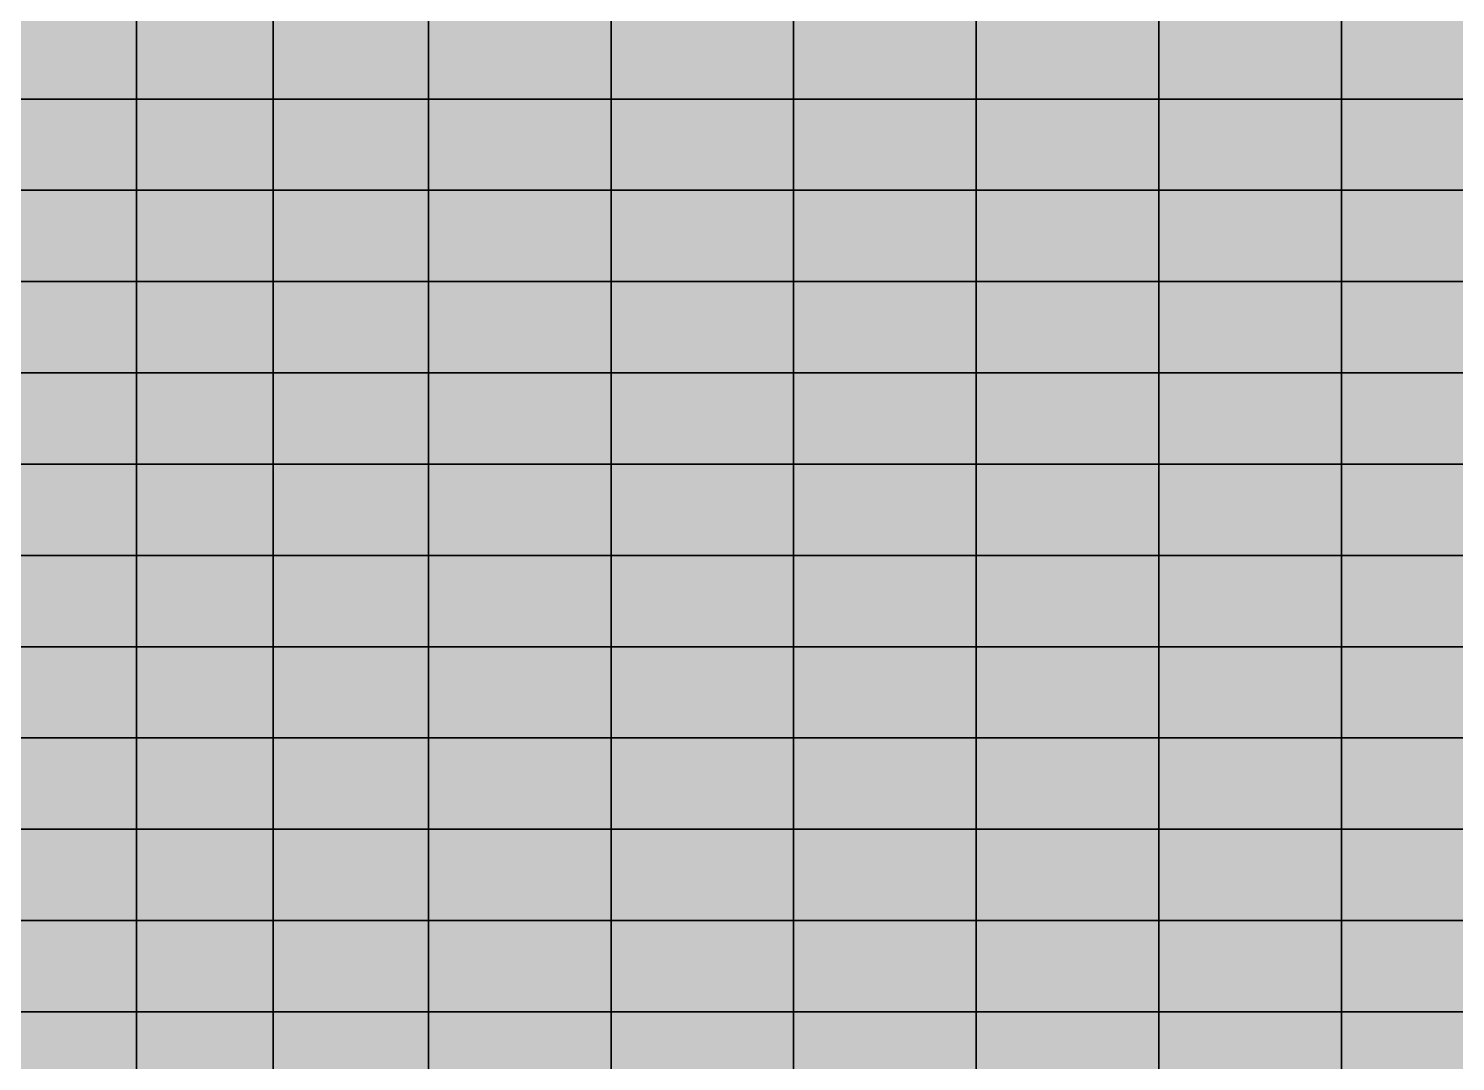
# Model space of a CAD drawing. Header units: inches. Extents: x -100 to 147, y -140 to 41.
# Drawn here: x 50.12 to 65.75, y -18.54 to -7.23 of the extents above; entities that cross this region are included whole.
import ezdxf

# ---------------------------------------------------------------- set-up
doc = ezdxf.new("R2010")
doc.units = ezdxf.units.IN
doc.header["$MEASUREMENT"] = 0
for name, color, linetype in [('Contour 1-03', 7, 'Continuous'), ('Contour 1-04', 7, 'Continuous'), ('Contour 1-05', 7, 'Continuous'), ('Mesh-MPC', 7, 'Continuous'), ('Mesh-埋立土(水中)', 7, 'Continuous'), ('Undeformed Mesh-埋立土(水中)', 7, 'Continuous')]:
    doc.layers.add(name, color=color, linetype=linetype)

msp = doc.modelspace()

# ---------------------------------------------------------------- linework, layer by layer
at = {"color": 7, "true_color": 0xffffff, "transparency": 33554687}
for p, q in [((54.5, -8), (54.5, -8)), ((54.5, -9), (54.5, -9)), ((54.5, -10), (54.5, -10)), ((54.5, -11), (54.5, -11)), ((54.5, -12), (54.5, -12)), ((54.5, -13), (54.5, -13)), ((54.5, -14), (54.5, -14)), ((54.5, -15), (54.5, -15)), ((54.5, -16), (54.5, -16)), ((54.5, -17), (54.5, -17)), ((54.5, -18), (54.5, -18))]:
    msp.add_line(p, q, dxfattribs=at)
for points in [[(51.3, -7), (49.8, -7), (49.8, -8)], [(51.3, -7), (49.8, -8), (51.3, -8)], [(52.8, -7), (51.3, -7), (51.3, -8)], [(52.8, -7), (51.3, -8), (52.8, -8)], [(54.5, -8), (54.5, -7), (52.8, -7)], [(54.5, -8), (52.8, -7), (52.8, -8)], [(56.5, -8), (56.5, -7), (54.5, -7)], [(56.5, -8), (54.5, -7), (54.5, -8)], [(58.5, -7), (56.5, -7), (56.5, -8)], [(58.5, -7), (56.5, -8), (58.5, -8)], [(60.5, -8), (60.5, -7), (58.5, -7)], [(60.5, -8), (58.5, -7), (58.5, -8)], [(62.5, -7), (60.5, -7), (60.5, -8)], [(62.5, -7), (60.5, -8), (62.5, -8)], [(64.5, -7), (62.5, -7), (62.5, -8)], [(64.5, -7), (62.5, -8), (64.5, -8)], [(67, -7), (64.5, -7), (64.5, -8)], [(67, -7), (64.5, -8), (67, -8)], [(51.3, -8), (49.8, -8), (49.8, -9)], [(51.3, -8), (49.8, -9), (51.3, -9)], [(52.8, -8), (51.3, -8), (51.3, -9)], [(52.8, -8), (51.3, -9), (52.8, -9)], [(54.5, -8), (52.8, -8), (52.8, -9)], [(54.5, -8), (52.8, -9), (54.5, -9)], [(56.5, -8), (54.5, -8), (54.5, -9)], [(56.5, -8), (54.5, -9), (56.5, -9)], [(58.5, -8), (56.5, -8), (56.5, -9)], [(58.5, -8), (56.5, -9), (58.5, -9)], [(60.5, -8), (58.5, -8), (58.5, -9)], [(60.5, -8), (58.5, -9), (60.5, -9)], [(62.5, -8), (60.5, -8), (60.5, -9)], [(62.5, -8), (60.5, -9), (62.5, -9)], [(64.5, -8), (62.5, -8), (62.5, -9)], [(64.5, -8), (62.5, -9), (64.5, -9)], [(67, -8), (64.5, -8), (64.5, -9)], [(67, -8), (64.5, -9), (67, -9)], [(51.3, -9), (49.8, -9), (49.8, -10)], [(51.3, -9), (49.8, -10), (51.3, -10)], [(52.8, -9), (51.3, -9), (51.3, -10)], [(52.8, -9), (51.3, -10), (52.8, -10)], [(52.8, -9), (52.8, -10), (54.5, -10)], [(52.8, -9), (54.5, -10), (54.5, -9)], [(56.5, -10), (56.5, -9), (54.5, -9)], [(56.5, -10), (54.5, -9), (54.5, -10)], [(58.5, -9), (56.5, -9), (56.5, -10)], [(58.5, -9), (56.5, -10), (58.5, -10)], [(60.5, -10), (60.5, -9), (58.5, -9)], [(60.5, -10), (58.5, -9), (58.5, -10)], [(62.5, -9), (60.5, -9), (60.5, -10)], [(62.5, -9), (60.5, -10), (62.5, -10)], [(64.5, -9), (62.5, -9), (62.5, -10)], [(64.5, -9), (62.5, -10), (64.5, -10)], [(67, -9), (64.5, -9), (64.5, -10)], [(67, -9), (64.5, -10), (67, -10)], [(49.8, -10), (49.8, -11), (51.3, -11)], [(49.8, -10), (51.3, -11), (51.3, -10)], [(52.8, -10), (51.3, -10), (51.3, -11)], [(52.8, -10), (51.3, -11), (52.8, -11)], [(52.8, -10), (52.8, -11), (54.5, -11)], [(52.8, -10), (54.5, -11), (54.5, -10)], [(56.5, -11), (56.5, -10), (54.5, -10)], [(56.5, -11), (54.5, -10), (54.5, -11)], [(58.5, -10), (56.5, -10), (56.5, -11)], [(58.5, -10), (56.5, -11), (58.5, -11)], [(60.5, -11), (60.5, -10), (58.5, -10)], [(60.5, -11), (58.5, -10), (58.5, -11)], [(62.5, -11), (62.5, -10), (60.5, -10)], [(62.5, -11), (60.5, -10), (60.5, -11)], [(64.5, -10), (62.5, -10), (62.5, -11)], [(64.5, -10), (62.5, -11), (64.5, -11)], [(67, -10), (64.5, -10), (64.5, -11)], [(67, -10), (64.5, -11), (67, -11)], [(49.8, -11), (49.8, -12), (51.3, -12)], [(49.8, -11), (51.3, -12), (51.3, -11)], [(52.8, -11), (51.3, -11), (51.3, -12)], [(52.8, -11), (51.3, -12), (52.8, -12)], [(52.8, -11), (52.8, -12), (54.5, -12)], [(52.8, -11), (54.5, -12), (54.5, -11)], [(56.5, -12), (56.5, -11), (54.5, -11)], [(56.5, -12), (54.5, -11), (54.5, -12)], [(58.5, -11), (56.5, -11), (56.5, -12)], [(58.5, -11), (56.5, -12), (58.5, -12)], [(60.5, -12), (60.5, -11), (58.5, -11)], [(60.5, -12), (58.5, -11), (58.5, -12)], [(62.5, -12), (62.5, -11), (60.5, -11)], [(62.5, -12), (60.5, -11), (60.5, -12)], [(64.5, -11), (62.5, -11), (62.5, -12)], [(64.5, -11), (62.5, -12), (64.5, -12)], [(67, -12), (67, -11), (64.5, -11)], [(67, -12), (64.5, -11), (64.5, -12)], [(49.8, -12), (49.8, -13), (51.3, -13)], [(49.8, -12), (51.3, -13), (51.3, -12)], [(52.8, -12), (51.3, -12), (51.3, -13)], [(52.8, -12), (51.3, -13), (52.8, -13)], [(52.8, -12), (52.8, -13), (54.5, -13)], [(52.8, -12), (54.5, -13), (54.5, -12)], [(56.5, -13), (56.5, -12), (54.5, -12)], [(56.5, -13), (54.5, -12), (54.5, -13)], [(58.5, -13), (58.5, -12), (56.5, -12)], [(58.5, -13), (56.5, -12), (56.5, -13)], [(60.5, -13), (60.5, -12), (58.5, -12)], [(60.5, -13), (58.5, -12), (58.5, -13)], [(62.5, -13), (62.5, -12), (60.5, -12)], [(62.5, -13), (60.5, -12), (60.5, -13)], [(64.5, -12), (62.5, -12), (62.5, -13)], [(64.5, -12), (62.5, -13), (64.5, -13)], [(67, -13), (67, -12), (64.5, -12)], [(67, -13), (64.5, -12), (64.5, -13)], [(49.8, -13), (49.8, -14), (51.3, -14)], [(49.8, -13), (51.3, -14), (51.3, -13)], [(52.8, -13), (51.3, -13), (51.3, -14)], [(52.8, -13), (51.3, -14), (52.8, -14)], [(52.8, -13), (52.8, -14), (54.5, -14)], [(52.8, -13), (54.5, -14), (54.5, -13)], [(56.5, -14), (56.5, -13), (54.5, -13)], [(56.5, -14), (54.5, -13), (54.5, -14)], [(58.5, -13), (56.5, -13), (56.5, -14)], [(58.5, -13), (56.5, -14), (58.5, -14)], [(60.5, -14), (60.5, -13), (58.5, -13)], [(60.5, -14), (58.5, -13), (58.5, -14)], [(62.5, -14), (62.5, -13), (60.5, -13)], [(62.5, -14), (60.5, -13), (60.5, -14)], [(64.5, -13), (62.5, -13), (62.5, -14)], [(64.5, -13), (62.5, -14), (64.5, -14)], [(67, -14), (67, -13), (64.5, -13)], [(67, -14), (64.5, -13), (64.5, -14)], [(51.3, -14), (49.8, -14), (49.8, -15)], [(51.3, -14), (49.8, -15), (51.3, -15)], [(52.8, -14), (51.3, -14), (51.3, -15)], [(52.8, -14), (51.3, -15), (52.8, -15)], [(54.5, -14), (52.8, -14), (52.8, -15)], [(54.5, -14), (52.8, -15), (54.5, -15)], [(56.5, -14), (54.5, -14), (54.5, -15)], [(56.5, -14), (54.5, -15), (56.5, -15)], [(58.5, -14), (56.5, -14), (56.5, -15)], [(58.5, -14), (56.5, -15), (58.5, -15)], [(60.5, -14), (58.5, -14), (58.5, -15)], [(60.5, -14), (58.5, -15), (60.5, -15)], [(62.5, -14), (60.5, -14), (60.5, -15)], [(62.5, -14), (60.5, -15), (62.5, -15)], [(64.5, -14), (62.5, -14), (62.5, -15)], [(64.5, -14), (62.5, -15), (64.5, -15)], [(67, -14), (64.5, -14), (64.5, -15)], [(67, -14), (64.5, -15), (67, -15)], [(49.8, -15), (49.8, -16), (51.3, -16)], [(49.8, -15), (51.3, -16), (51.3, -15)], [(52.8, -15), (51.3, -15), (51.3, -16)], [(52.8, -15), (51.3, -16), (52.8, -16)], [(52.8, -15), (52.8, -16), (54.5, -16)], [(52.8, -15), (54.5, -16), (54.5, -15)], [(56.5, -16), (56.5, -15), (54.5, -15)], [(56.5, -16), (54.5, -15), (54.5, -16)], [(58.5, -16), (58.5, -15), (56.5, -15)], [(58.5, -16), (56.5, -15), (56.5, -16)], [(60.5, -16), (60.5, -15), (58.5, -15)], [(60.5, -16), (58.5, -15), (58.5, -16)], [(62.5, -16), (62.5, -15), (60.5, -15)], [(62.5, -16), (60.5, -15), (60.5, -16)], [(64.5, -15), (62.5, -15), (62.5, -16)], [(64.5, -15), (62.5, -16), (64.5, -16)], [(67, -16), (67, -15), (64.5, -15)], [(67, -16), (64.5, -15), (64.5, -16)], [(49.8, -17), (51.3, -17), (51.3, -16)], [(49.8, -17), (51.3, -16), (49.8, -16)], [(51.3, -16), (51.3, -17), (52.8, -17)], [(51.3, -16), (52.8, -17), (52.8, -16)], [(54.5, -17), (54.5, -16), (52.8, -16)], [(54.5, -17), (52.8, -16), (52.8, -17)], [(56.5, -17), (56.5, -16), (54.5, -16)], [(56.5, -17), (54.5, -16), (54.5, -17)], [(56.5, -17), (58.5, -17), (58.5, -16)], [(56.5, -17), (58.5, -16), (56.5, -16)], [(60.5, -17), (60.5, -16), (58.5, -16)], [(60.5, -17), (58.5, -16), (58.5, -17)], [(62.5, -17), (62.5, -16), (60.5, -16)], [(62.5, -17), (60.5, -16), (60.5, -17)], [(62.5, -17), (64.5, -17), (64.5, -16)], [(62.5, -17), (64.5, -16), (62.5, -16)], [(64.5, -17), (67, -17), (67, -16)], [(64.5, -17), (67, -16), (64.5, -16)], [(49.8, -18), (51.3, -18), (51.3, -17)], [(49.8, -18), (51.3, -17), (49.8, -17)], [(51.3, -17), (51.3, -18), (52.8, -18)], [(51.3, -17), (52.8, -18), (52.8, -17)], [(52.8, -18), (54.5, -18), (54.5, -17)], [(52.8, -18), (54.5, -17), (52.8, -17)], [(56.5, -18), (56.5, -17), (54.5, -17)], [(56.5, -18), (54.5, -17), (54.5, -18)], [(56.5, -18), (58.5, -18), (58.5, -17)], [(56.5, -18), (58.5, -17), (56.5, -17)], [(58.5, -18), (60.5, -18), (60.5, -17)], [(58.5, -18), (60.5, -17), (58.5, -17)], [(60.5, -18), (62.5, -18), (62.5, -17)], [(60.5, -18), (62.5, -17), (60.5, -17)], [(62.5, -18), (64.5, -18), (64.5, -17)], [(62.5, -18), (64.5, -17), (62.5, -17)], [(64.5, -18), (67, -18), (67, -17)], [(64.5, -18), (67, -17), (64.5, -17)], [(49.8, -18), (49.8, -19), (51.3, -19)], [(49.8, -18), (51.3, -19), (51.3, -18)], [(51.3, -18), (51.3, -19), (52.8, -19)], [(51.3, -18), (52.8, -19), (52.8, -18)], [(54.5, -19), (54.5, -18), (52.8, -18)], [(54.5, -19), (52.8, -18), (52.8, -19)], [(56.5, -19), (56.5, -18), (54.5, -18)], [(56.5, -19), (54.5, -18), (54.5, -19)], [(56.5, -19), (58.5, -19), (58.5, -18)], [(56.5, -19), (58.5, -18), (56.5, -18)], [(60.5, -19), (60.5, -18), (58.5, -18)], [(60.5, -19), (58.5, -18), (58.5, -19)], [(62.5, -19), (62.5, -18), (60.5, -18)], [(62.5, -19), (60.5, -18), (60.5, -19)], [(62.5, -19), (64.5, -19), (64.5, -18)], [(62.5, -19), (64.5, -18), (62.5, -18)], [(64.5, -19), (67, -19), (67, -18)], [(64.5, -19), (67, -18), (64.5, -18)]]:
    msp.add_solid(points, dxfattribs=at)
at = {"layer": 'Contour 1-03', "color": 4, "true_color": 0x00e2ff}
for points in [[(56.5, -17), (58.5, -17), (58.5, -16)], [(56.5, -17), (58.5, -16), (56.5, -16)], [(60.5, -17), (60.5, -16), (58.5, -16)], [(60.5, -17), (58.5, -16), (58.5, -17)], [(62.5, -17), (62.5, -16), (60.5, -16)], [(62.5, -17), (60.5, -16), (60.5, -17)], [(62.5, -17), (64.5, -17), (64.5, -16)], [(62.5, -17), (64.5, -16), (62.5, -16)], [(64.5, -17), (67, -17), (67, -16)], [(64.5, -17), (67, -16), (64.5, -16)], [(49.8, -18), (51.3, -18), (51.3, -17)], [(49.8, -18), (51.3, -17), (49.8, -17)], [(51.3, -17), (51.3, -18), (52.8, -18)], [(51.3, -17), (52.8, -18), (52.8, -17)], [(52.8, -18), (54.5, -18), (54.5, -17)], [(52.8, -18), (54.5, -17), (52.8, -17)], [(56.5, -18), (56.5, -17), (54.5, -17)], [(56.5, -18), (54.5, -17), (54.5, -18)], [(56.5, -18), (58.5, -18), (58.5, -17)], [(56.5, -18), (58.5, -17), (56.5, -17)], [(58.5, -18), (60.5, -18), (60.5, -17)], [(58.5, -18), (60.5, -17), (58.5, -17)], [(60.5, -18), (62.5, -18), (62.5, -17)], [(60.5, -18), (62.5, -17), (60.5, -17)], [(62.5, -18), (64.5, -18), (64.5, -17)], [(62.5, -18), (64.5, -17), (62.5, -17)], [(64.5, -18), (67, -18), (67, -17)], [(64.5, -18), (67, -17), (64.5, -17)], [(49.8, -18), (49.8, -19), (51.3, -19)], [(49.8, -18), (51.3, -19), (51.3, -18)], [(51.3, -18), (51.3, -19), (52.8, -19)], [(51.3, -18), (52.8, -19), (52.8, -18)], [(54.5, -19), (54.5, -18), (52.8, -18)], [(54.5, -19), (52.8, -18), (52.8, -19)], [(56.5, -19), (56.5, -18), (54.5, -18)], [(56.5, -19), (54.5, -18), (54.5, -19)], [(56.5, -19), (58.5, -19), (58.5, -18)], [(56.5, -19), (58.5, -18), (56.5, -18)], [(60.5, -19), (60.5, -18), (58.5, -18)], [(60.5, -19), (58.5, -18), (58.5, -19)], [(62.5, -19), (62.5, -18), (60.5, -18)], [(62.5, -19), (60.5, -18), (60.5, -19)], [(62.5, -19), (64.5, -19), (64.5, -18)], [(62.5, -19), (64.5, -18), (62.5, -18)], [(64.5, -19), (67, -19), (67, -18)], [(64.5, -19), (67, -18), (64.5, -18)]]:
    msp.add_solid(points, dxfattribs=at)
at = {"layer": 'Contour 1-04', "color": 120, "true_color": 0x00ffaa}
for points in [[(67, -8), (64.5, -8), (64.5, -9)], [(67, -8), (64.5, -9), (67, -9)], [(67, -9), (64.5, -9), (64.5, -10)], [(67, -9), (64.5, -10), (67, -10)], [(64.5, -10), (62.5, -10), (62.5, -11)], [(64.5, -10), (62.5, -11), (64.5, -11)], [(67, -10), (64.5, -10), (64.5, -11)], [(67, -10), (64.5, -11), (67, -11)], [(49.8, -11), (49.8, -12), (51.3, -12)], [(49.8, -11), (51.3, -12), (51.3, -11)], [(52.8, -11), (52.8, -12), (54.5, -12)], [(52.8, -11), (54.5, -12), (54.5, -11)], [(56.5, -12), (56.5, -11), (54.5, -11)], [(56.5, -12), (54.5, -11), (54.5, -12)], [(58.5, -11), (56.5, -11), (56.5, -12)], [(58.5, -11), (56.5, -12), (58.5, -12)], [(60.5, -12), (60.5, -11), (58.5, -11)], [(60.5, -12), (58.5, -11), (58.5, -12)], [(62.5, -12), (62.5, -11), (60.5, -11)], [(62.5, -12), (60.5, -11), (60.5, -12)], [(64.5, -11), (62.5, -11), (62.5, -12)], [(64.5, -11), (62.5, -12), (64.5, -12)], [(67, -12), (67, -11), (64.5, -11)], [(67, -12), (64.5, -11), (64.5, -12)], [(49.8, -12), (49.8, -13), (51.3, -13)], [(49.8, -12), (51.3, -13), (51.3, -12)], [(52.8, -12), (51.3, -12), (51.3, -13)], [(52.8, -12), (51.3, -13), (52.8, -13)], [(52.8, -12), (52.8, -13), (54.5, -13)], [(52.8, -12), (54.5, -13), (54.5, -12)], [(56.5, -13), (56.5, -12), (54.5, -12)], [(56.5, -13), (54.5, -12), (54.5, -13)], [(58.5, -13), (58.5, -12), (56.5, -12)], [(58.5, -13), (56.5, -12), (56.5, -13)], [(60.5, -13), (60.5, -12), (58.5, -12)], [(60.5, -13), (58.5, -12), (58.5, -13)], [(62.5, -13), (62.5, -12), (60.5, -12)], [(62.5, -13), (60.5, -12), (60.5, -13)], [(64.5, -12), (62.5, -12), (62.5, -13)], [(64.5, -12), (62.5, -13), (64.5, -13)], [(67, -13), (67, -12), (64.5, -12)], [(67, -13), (64.5, -12), (64.5, -13)], [(49.8, -13), (49.8, -14), (51.3, -14)], [(49.8, -13), (51.3, -14), (51.3, -13)], [(52.8, -13), (51.3, -13), (51.3, -14)], [(52.8, -13), (51.3, -14), (52.8, -14)], [(52.8, -13), (52.8, -14), (54.5, -14)], [(52.8, -13), (54.5, -14), (54.5, -13)], [(56.5, -14), (56.5, -13), (54.5, -13)], [(56.5, -14), (54.5, -13), (54.5, -14)], [(58.5, -13), (56.5, -13), (56.5, -14)], [(58.5, -13), (56.5, -14), (58.5, -14)], [(60.5, -14), (60.5, -13), (58.5, -13)], [(60.5, -14), (58.5, -13), (58.5, -14)], [(62.5, -14), (62.5, -13), (60.5, -13)], [(62.5, -14), (60.5, -13), (60.5, -14)], [(64.5, -13), (62.5, -13), (62.5, -14)], [(64.5, -13), (62.5, -14), (64.5, -14)], [(67, -14), (67, -13), (64.5, -13)], [(67, -14), (64.5, -13), (64.5, -14)], [(51.3, -14), (49.8, -14), (49.8, -15)], [(51.3, -14), (49.8, -15), (51.3, -15)], [(52.8, -14), (51.3, -14), (51.3, -15)], [(52.8, -14), (51.3, -15), (52.8, -15)], [(54.5, -14), (52.8, -14), (52.8, -15)], [(54.5, -14), (52.8, -15), (54.5, -15)], [(56.5, -14), (54.5, -14), (54.5, -15)], [(56.5, -14), (54.5, -15), (56.5, -15)], [(58.5, -14), (56.5, -14), (56.5, -15)], [(58.5, -14), (56.5, -15), (58.5, -15)], [(60.5, -14), (58.5, -14), (58.5, -15)], [(60.5, -14), (58.5, -15), (60.5, -15)], [(62.5, -14), (60.5, -14), (60.5, -15)], [(62.5, -14), (60.5, -15), (62.5, -15)], [(64.5, -14), (62.5, -14), (62.5, -15)], [(64.5, -14), (62.5, -15), (64.5, -15)], [(67, -14), (64.5, -14), (64.5, -15)], [(67, -14), (64.5, -15), (67, -15)], [(49.8, -15), (49.8, -16), (51.3, -16)], [(49.8, -15), (51.3, -16), (51.3, -15)], [(52.8, -15), (51.3, -15), (51.3, -16)], [(52.8, -15), (51.3, -16), (52.8, -16)], [(52.8, -15), (52.8, -16), (54.5, -16)], [(52.8, -15), (54.5, -16), (54.5, -15)], [(56.5, -16), (56.5, -15), (54.5, -15)], [(56.5, -16), (54.5, -15), (54.5, -16)], [(58.5, -16), (58.5, -15), (56.5, -15)], [(58.5, -16), (56.5, -15), (56.5, -16)], [(60.5, -16), (60.5, -15), (58.5, -15)], [(60.5, -16), (58.5, -15), (58.5, -16)], [(62.5, -16), (62.5, -15), (60.5, -15)], [(62.5, -16), (60.5, -15), (60.5, -16)], [(64.5, -15), (62.5, -15), (62.5, -16)], [(64.5, -15), (62.5, -16), (64.5, -16)], [(67, -16), (67, -15), (64.5, -15)], [(67, -16), (64.5, -15), (64.5, -16)], [(49.8, -17), (51.3, -17), (51.3, -16)], [(49.8, -17), (51.3, -16), (49.8, -16)], [(51.3, -16), (51.3, -17), (52.8, -17)], [(51.3, -16), (52.8, -17), (52.8, -16)], [(54.5, -17), (54.5, -16), (52.8, -16)], [(54.5, -17), (52.8, -16), (52.8, -17)], [(56.5, -17), (56.5, -16), (54.5, -16)], [(56.5, -17), (54.5, -16), (54.5, -17)]]:
    msp.add_solid(points, dxfattribs=at)
at = {"layer": 'Contour 1-05', "color": 100, "true_color": 0x00ff38}
for points in [[(51.3, -7), (49.8, -7), (49.8, -8)], [(51.3, -7), (49.8, -8), (51.3, -8)], [(52.8, -7), (51.3, -7), (51.3, -8)], [(52.8, -7), (51.3, -8), (52.8, -8)], [(54.5, -8), (54.5, -7), (52.8, -7)], [(54.5, -8), (52.8, -7), (52.8, -8)], [(56.5, -8), (56.5, -7), (54.5, -7)], [(56.5, -8), (54.5, -7), (54.5, -8)], [(58.5, -7), (56.5, -7), (56.5, -8)], [(58.5, -7), (56.5, -8), (58.5, -8)], [(60.5, -8), (60.5, -7), (58.5, -7)], [(60.5, -8), (58.5, -7), (58.5, -8)], [(62.5, -7), (60.5, -7), (60.5, -8)], [(62.5, -7), (60.5, -8), (62.5, -8)], [(64.5, -7), (62.5, -7), (62.5, -8)], [(64.5, -7), (62.5, -8), (64.5, -8)], [(67, -7), (64.5, -7), (64.5, -8)], [(67, -7), (64.5, -8), (67, -8)], [(51.3, -8), (49.8, -8), (49.8, -9)], [(51.3, -8), (49.8, -9), (51.3, -9)], [(52.8, -8), (51.3, -8), (51.3, -9)], [(52.8, -8), (51.3, -9), (52.8, -9)], [(54.5, -8), (52.8, -8), (52.8, -9)], [(54.5, -8), (52.8, -9), (54.5, -9)], [(56.5, -8), (54.5, -8), (54.5, -9)], [(56.5, -8), (54.5, -9), (56.5, -9)], [(58.5, -8), (56.5, -8), (56.5, -9)], [(58.5, -8), (56.5, -9), (58.5, -9)], [(60.5, -8), (58.5, -8), (58.5, -9)], [(60.5, -8), (58.5, -9), (60.5, -9)], [(62.5, -8), (60.5, -8), (60.5, -9)], [(62.5, -8), (60.5, -9), (62.5, -9)], [(64.5, -8), (62.5, -8), (62.5, -9)], [(64.5, -8), (62.5, -9), (64.5, -9)], [(51.3, -9), (49.8, -9), (49.8, -10)], [(51.3, -9), (49.8, -10), (51.3, -10)], [(52.8, -9), (51.3, -9), (51.3, -10)], [(52.8, -9), (51.3, -10), (52.8, -10)], [(52.8, -9), (52.8, -10), (54.5, -10)], [(52.8, -9), (54.5, -10), (54.5, -9)], [(56.5, -10), (56.5, -9), (54.5, -9)], [(56.5, -10), (54.5, -9), (54.5, -10)], [(58.5, -9), (56.5, -9), (56.5, -10)], [(58.5, -9), (56.5, -10), (58.5, -10)], [(60.5, -10), (60.5, -9), (58.5, -9)], [(60.5, -10), (58.5, -9), (58.5, -10)], [(62.5, -9), (60.5, -9), (60.5, -10)], [(62.5, -9), (60.5, -10), (62.5, -10)], [(64.5, -9), (62.5, -9), (62.5, -10)], [(64.5, -9), (62.5, -10), (64.5, -10)], [(49.8, -10), (49.8, -11), (51.3, -11)], [(49.8, -10), (51.3, -11), (51.3, -10)], [(52.8, -10), (51.3, -10), (51.3, -11)], [(52.8, -10), (51.3, -11), (52.8, -11)], [(52.8, -10), (52.8, -11), (54.5, -11)], [(52.8, -10), (54.5, -11), (54.5, -10)], [(56.5, -11), (56.5, -10), (54.5, -10)], [(56.5, -11), (54.5, -10), (54.5, -11)], [(58.5, -10), (56.5, -10), (56.5, -11)], [(58.5, -10), (56.5, -11), (58.5, -11)], [(60.5, -11), (60.5, -10), (58.5, -10)], [(60.5, -11), (58.5, -10), (58.5, -11)], [(62.5, -11), (62.5, -10), (60.5, -10)], [(62.5, -11), (60.5, -10), (60.5, -11)], [(52.8, -11), (51.3, -11), (51.3, -12)], [(52.8, -11), (51.3, -12), (52.8, -12)]]:
    msp.add_solid(points, dxfattribs=at)
at = {"layer": 'Mesh-MPC', "color": 18, "true_color": 0x000000, "transparency": 33554559}
for p, q in [((54.5, -8), (54.5, -8)), ((54.5, -9), (54.5, -9)), ((54.5, -10), (54.5, -10)), ((54.5, -11), (54.5, -11)), ((54.5, -12), (54.5, -12)), ((54.5, -13), (54.5, -13)), ((54.5, -14), (54.5, -14)), ((54.5, -15), (54.5, -15)), ((54.5, -16), (54.5, -16)), ((54.5, -17), (54.5, -17)), ((54.5, -18), (54.5, -18))]:
    msp.add_line(p, q, dxfattribs=at)
at = {"layer": 'Mesh-埋立土(水中)', "color": 18, "true_color": 0x000000, "transparency": 33554559}
for p, q in [((51.3, -8), (51.3, -7)), ((51.3, -7), (51.3, -8)), ((52.8, -8), (52.8, -7)), ((52.8, -7), (52.8, -8)), ((54.5, -8), (54.5, -7)), ((54.5, -7), (54.5, -8)), ((56.5, -8), (56.5, -7)), ((56.5, -7), (56.5, -8)), ((58.5, -8), (58.5, -7)), ((58.5, -7), (58.5, -8)), ((60.5, -8), (60.5, -7)), ((60.5, -7), (60.5, -8)), ((62.5, -8), (62.5, -7)), ((62.5, -7), (62.5, -8)), ((64.5, -8), (64.5, -7)), ((64.5, -7), (64.5, -8)), ((51.3, -8), (49.8, -8)), ((49.8, -8), (51.3, -8)), ((51.3, -9), (51.3, -8)), ((52.8, -8), (51.3, -8)), ((51.3, -8), (51.3, -9)), ((51.3, -8), (52.8, -8)), ((52.8, -9), (52.8, -8)), ((54.5, -8), (52.8, -8)), ((52.8, -8), (52.8, -9)), ((52.8, -8), (54.5, -8)), ((54.5, -9), (54.5, -8)), ((56.5, -8), (54.5, -8)), ((54.5, -8), (54.5, -9)), ((54.5, -8), (56.5, -8)), ((56.5, -9), (56.5, -8)), ((58.5, -8), (56.5, -8)), ((56.5, -8), (56.5, -9)), ((56.5, -8), (58.5, -8)), ((58.5, -9), (58.5, -8)), ((60.5, -8), (58.5, -8)), ((58.5, -8), (58.5, -9)), ((58.5, -8), (60.5, -8)), ((60.5, -9), (60.5, -8)), ((62.5, -8), (60.5, -8)), ((60.5, -8), (60.5, -9)), ((60.5, -8), (62.5, -8)), ((62.5, -9), (62.5, -8)), ((64.5, -8), (62.5, -8)), ((62.5, -8), (62.5, -9)), ((62.5, -8), (64.5, -8)), ((64.5, -9), (64.5, -8)), ((67, -8), (64.5, -8)), ((64.5, -8), (64.5, -9)), ((64.5, -8), (67, -8)), ((51.3, -9), (49.8, -9)), ((49.8, -9), (51.3, -9)), ((51.3, -10), (51.3, -9)), ((52.8, -9), (51.3, -9)), ((51.3, -9), (51.3, -10)), ((51.3, -9), (52.8, -9)), ((52.8, -10), (52.8, -9)), ((52.8, -9), (52.8, -10)), ((54.5, -9), (52.8, -9)), ((52.8, -9), (54.5, -9)), ((54.5, -10), (54.5, -9)), ((56.5, -9), (54.5, -9)), ((54.5, -9), (54.5, -10)), ((54.5, -9), (56.5, -9)), ((56.5, -10), (56.5, -9)), ((58.5, -9), (56.5, -9)), ((56.5, -9), (56.5, -10)), ((56.5, -9), (58.5, -9)), ((58.5, -10), (58.5, -9)), ((58.5, -9), (60.5, -9)), ((60.5, -9), (58.5, -9)), ((58.5, -9), (58.5, -10)), ((60.5, -10), (60.5, -9)), ((62.5, -9), (60.5, -9)), ((60.5, -9), (60.5, -10)), ((60.5, -9), (62.5, -9)), ((62.5, -10), (62.5, -9)), ((64.5, -9), (62.5, -9)), ((62.5, -9), (62.5, -10)), ((62.5, -9), (64.5, -9)), ((64.5, -10), (64.5, -9)), ((67, -9), (64.5, -9)), ((64.5, -9), (64.5, -10)), ((64.5, -9), (67, -9)), ((51.3, -10), (49.8, -10)), ((49.8, -10), (51.3, -10)), ((51.3, -11), (51.3, -10)), ((52.8, -10), (51.3, -10)), ((51.3, -10), (51.3, -11)), ((51.3, -10), (52.8, -10)), ((52.8, -11), (52.8, -10)), ((52.8, -10), (52.8, -11)), ((54.5, -10), (52.8, -10)), ((52.8, -10), (54.5, -10)), ((54.5, -11), (54.5, -10)), ((56.5, -10), (54.5, -10)), ((54.5, -10), (54.5, -11)), ((54.5, -10), (56.5, -10)), ((56.5, -11), (56.5, -10)), ((58.5, -10), (56.5, -10)), ((56.5, -10), (56.5, -11)), ((56.5, -10), (58.5, -10)), ((58.5, -11), (58.5, -10)), ((60.5, -10), (58.5, -10)), ((58.5, -10), (58.5, -11)), ((58.5, -10), (60.5, -10)), ((60.5, -11), (60.5, -10)), ((62.5, -10), (60.5, -10)), ((60.5, -10), (60.5, -11)), ((60.5, -10), (62.5, -10)), ((62.5, -11), (62.5, -10)), ((64.5, -10), (62.5, -10)), ((62.5, -10), (62.5, -11)), ((62.5, -10), (64.5, -10)), ((64.5, -11), (64.5, -10)), ((67, -10), (64.5, -10)), ((64.5, -10), (64.5, -11)), ((64.5, -10), (67, -10)), ((49.8, -11), (51.3, -11)), ((51.3, -11), (49.8, -11)), ((51.3, -12), (51.3, -11)), ((52.8, -11), (51.3, -11)), ((51.3, -11), (51.3, -12)), ((51.3, -11), (52.8, -11)), ((52.8, -12), (52.8, -11)), ((52.8, -11), (52.8, -12)), ((54.5, -11), (52.8, -11)), ((52.8, -11), (54.5, -11)), ((54.5, -12), (54.5, -11)), ((56.5, -11), (54.5, -11)), ((54.5, -11), (54.5, -12)), ((54.5, -11), (56.5, -11)), ((56.5, -12), (56.5, -11)), ((58.5, -11), (56.5, -11)), ((56.5, -11), (56.5, -12)), ((56.5, -11), (58.5, -11)), ((58.5, -12), (58.5, -11)), ((60.5, -11), (58.5, -11)), ((58.5, -11), (58.5, -12)), ((58.5, -11), (60.5, -11)), ((60.5, -12), (60.5, -11)), ((62.5, -11), (60.5, -11)), ((60.5, -11), (60.5, -12)), ((60.5, -11), (62.5, -11)), ((62.5, -12), (62.5, -11)), ((64.5, -11), (62.5, -11)), ((62.5, -11), (62.5, -12)), ((62.5, -11), (64.5, -11)), ((64.5, -12), (64.5, -11)), ((67, -11), (64.5, -11)), ((64.5, -11), (64.5, -12)), ((64.5, -11), (67, -11)), ((51.3, -12), (49.8, -12)), ((49.8, -12), (51.3, -12)), ((51.3, -13), (51.3, -12)), ((52.8, -12), (51.3, -12)), ((51.3, -12), (51.3, -13)), ((51.3, -12), (52.8, -12)), ((52.8, -13), (52.8, -12)), ((52.8, -12), (52.8, -13)), ((54.5, -12), (52.8, -12)), ((52.8, -12), (54.5, -12)), ((54.5, -13), (54.5, -12)), ((56.5, -12), (54.5, -12)), ((54.5, -12), (54.5, -13)), ((54.5, -12), (56.5, -12)), ((56.5, -13), (56.5, -12)), ((58.5, -12), (56.5, -12)), ((56.5, -12), (56.5, -13)), ((56.5, -12), (58.5, -12)), ((58.5, -13), (58.5, -12)), ((60.5, -12), (58.5, -12)), ((58.5, -12), (58.5, -13)), ((58.5, -12), (60.5, -12)), ((60.5, -13), (60.5, -12)), ((62.5, -12), (60.5, -12)), ((60.5, -12), (60.5, -13)), ((60.5, -12), (62.5, -12)), ((62.5, -13), (62.5, -12)), ((64.5, -12), (62.5, -12)), ((62.5, -12), (62.5, -13)), ((62.5, -12), (64.5, -12)), ((64.5, -13), (64.5, -12)), ((67, -12), (64.5, -12)), ((64.5, -12), (64.5, -13)), ((64.5, -12), (67, -12)), ((51.3, -13), (49.8, -13)), ((49.8, -13), (51.3, -13)), ((51.3, -14), (51.3, -13)), ((52.8, -13), (51.3, -13)), ((51.3, -13), (51.3, -14)), ((51.3, -13), (52.8, -13)), ((52.8, -14), (52.8, -13)), ((52.8, -13), (52.8, -14)), ((54.5, -13), (52.8, -13)), ((52.8, -13), (54.5, -13)), ((54.5, -14), (54.5, -13)), ((56.5, -13), (54.5, -13)), ((54.5, -13), (54.5, -14)), ((54.5, -13), (56.5, -13)), ((56.5, -14), (56.5, -13)), ((58.5, -13), (56.5, -13)), ((56.5, -13), (56.5, -14)), ((56.5, -13), (58.5, -13)), ((58.5, -14), (58.5, -13)), ((60.5, -13), (58.5, -13)), ((58.5, -13), (58.5, -14)), ((58.5, -13), (60.5, -13)), ((60.5, -14), (60.5, -13)), ((60.5, -13), (62.5, -13)), ((62.5, -13), (60.5, -13)), ((60.5, -13), (60.5, -14)), ((62.5, -14), (62.5, -13)), ((64.5, -13), (62.5, -13)), ((62.5, -13), (62.5, -14)), ((62.5, -13), (64.5, -13)), ((64.5, -14), (64.5, -13)), ((67, -13), (64.5, -13)), ((64.5, -13), (64.5, -14)), ((64.5, -13), (67, -13)), ((51.3, -14), (49.8, -14)), ((49.8, -14), (51.3, -14)), ((51.3, -15), (51.3, -14)), ((52.8, -14), (51.3, -14)), ((51.3, -14), (51.3, -15)), ((51.3, -14), (52.8, -14)), ((52.8, -15), (52.8, -14)), ((54.5, -14), (52.8, -14)), ((52.8, -14), (52.8, -15)), ((52.8, -14), (54.5, -14)), ((54.5, -15), (54.5, -14)), ((56.5, -14), (54.5, -14)), ((54.5, -14), (54.5, -15)), ((54.5, -14), (56.5, -14)), ((56.5, -15), (56.5, -14)), ((58.5, -14), (56.5, -14)), ((56.5, -14), (56.5, -15)), ((56.5, -14), (58.5, -14)), ((58.5, -15), (58.5, -14)), ((60.5, -14), (58.5, -14)), ((58.5, -14), (58.5, -15)), ((58.5, -14), (60.5, -14)), ((60.5, -15), (60.5, -14)), ((62.5, -14), (60.5, -14)), ((60.5, -14), (60.5, -15)), ((60.5, -14), (62.5, -14)), ((62.5, -15), (62.5, -14)), ((64.5, -14), (62.5, -14)), ((62.5, -14), (62.5, -15)), ((62.5, -14), (64.5, -14)), ((64.5, -15), (64.5, -14)), ((67, -14), (64.5, -14)), ((64.5, -14), (64.5, -15)), ((64.5, -14), (67, -14)), ((51.3, -15), (49.8, -15)), ((49.8, -15), (51.3, -15)), ((51.3, -16), (51.3, -15)), ((51.3, -15), (52.8, -15)), ((52.8, -15), (51.3, -15)), ((51.3, -15), (51.3, -16)), ((52.8, -16), (52.8, -15)), ((52.8, -15), (52.8, -16)), ((54.5, -15), (52.8, -15)), ((52.8, -15), (54.5, -15)), ((54.5, -16), (54.5, -15)), ((56.5, -15), (54.5, -15)), ((54.5, -15), (54.5, -16)), ((54.5, -15), (56.5, -15)), ((56.5, -16), (56.5, -15)), ((58.5, -15), (56.5, -15)), ((56.5, -15), (56.5, -16)), ((56.5, -15), (58.5, -15)), ((58.5, -16), (58.5, -15)), ((60.5, -15), (58.5, -15)), ((58.5, -15), (58.5, -16)), ((58.5, -15), (60.5, -15)), ((60.5, -16), (60.5, -15)), ((62.5, -15), (60.5, -15)), ((60.5, -15), (60.5, -16)), ((60.5, -15), (62.5, -15)), ((62.5, -16), (62.5, -15)), ((64.5, -15), (62.5, -15)), ((62.5, -15), (62.5, -16)), ((62.5, -15), (64.5, -15)), ((64.5, -16), (64.5, -15)), ((67, -15), (64.5, -15)), ((64.5, -15), (64.5, -16)), ((64.5, -15), (67, -15)), ((51.3, -16), (49.8, -16)), ((49.8, -16), (51.3, -16)), ((51.3, -17), (51.3, -16)), ((51.3, -16), (51.3, -17)), ((52.8, -16), (51.3, -16)), ((51.3, -16), (52.8, -16)), ((52.8, -17), (52.8, -16)), ((54.5, -16), (52.8, -16)), ((52.8, -16), (52.8, -17)), ((52.8, -16), (54.5, -16)), ((54.5, -17), (54.5, -16)), ((54.5, -16), (56.5, -16)), ((56.5, -16), (54.5, -16)), ((54.5, -16), (54.5, -17)), ((56.5, -17), (56.5, -16)), ((58.5, -16), (56.5, -16)), ((56.5, -16), (56.5, -17)), ((56.5, -16), (58.5, -16)), ((58.5, -17), (58.5, -16)), ((60.5, -16), (58.5, -16)), ((58.5, -16), (58.5, -17)), ((58.5, -16), (60.5, -16)), ((60.5, -17), (60.5, -16)), ((62.5, -16), (60.5, -16)), ((60.5, -16), (60.5, -17)), ((60.5, -16), (62.5, -16)), ((62.5, -17), (62.5, -16)), ((64.5, -16), (62.5, -16)), ((62.5, -16), (62.5, -17)), ((62.5, -16), (64.5, -16)), ((64.5, -17), (64.5, -16)), ((67, -16), (64.5, -16)), ((64.5, -16), (64.5, -17)), ((64.5, -16), (67, -16)), ((51.3, -17), (49.8, -17)), ((49.8, -17), (51.3, -17)), ((51.3, -18), (51.3, -17)), ((51.3, -17), (51.3, -18)), ((52.8, -17), (51.3, -17)), ((51.3, -17), (52.8, -17)), ((52.8, -18), (52.8, -17)), ((54.5, -17), (52.8, -17)), ((52.8, -17), (52.8, -18)), ((52.8, -17), (54.5, -17)), ((54.5, -18), (54.5, -17)), ((56.5, -17), (54.5, -17)), ((54.5, -17), (54.5, -18)), ((54.5, -17), (56.5, -17)), ((56.5, -18), (56.5, -17)), ((58.5, -17), (56.5, -17)), ((56.5, -17), (56.5, -18)), ((56.5, -17), (58.5, -17)), ((58.5, -18), (58.5, -17)), ((60.5, -17), (58.5, -17)), ((58.5, -17), (58.5, -18)), ((58.5, -17), (60.5, -17)), ((60.5, -18), (60.5, -17)), ((62.5, -17), (60.5, -17)), ((60.5, -17), (60.5, -18)), ((60.5, -17), (62.5, -17)), ((62.5, -18), (62.5, -17)), ((62.5, -17), (64.5, -17)), ((64.5, -17), (62.5, -17)), ((62.5, -17), (62.5, -18)), ((64.5, -18), (64.5, -17)), ((67, -17), (64.5, -17)), ((64.5, -17), (64.5, -18)), ((64.5, -17), (67, -17)), ((51.3, -18), (49.8, -18)), ((49.8, -18), (51.3, -18)), ((51.3, -19), (51.3, -18)), ((51.3, -18), (51.3, -19)), ((52.8, -18), (51.3, -18)), ((51.3, -18), (52.8, -18)), ((52.8, -19), (52.8, -18)), ((52.8, -18), (54.5, -18)), ((54.5, -18), (52.8, -18)), ((52.8, -18), (52.8, -19)), ((54.5, -19), (54.5, -18)), ((56.5, -18), (54.5, -18)), ((54.5, -18), (54.5, -19)), ((54.5, -18), (56.5, -18)), ((56.5, -19), (56.5, -18)), ((58.5, -18), (56.5, -18)), ((56.5, -18), (56.5, -19)), ((56.5, -18), (58.5, -18)), ((58.5, -19), (58.5, -18)), ((60.5, -18), (58.5, -18)), ((58.5, -18), (58.5, -19)), ((58.5, -18), (60.5, -18)), ((60.5, -19), (60.5, -18)), ((62.5, -18), (60.5, -18)), ((60.5, -18), (60.5, -19)), ((60.5, -18), (62.5, -18)), ((62.5, -19), (62.5, -18)), ((64.5, -18), (62.5, -18)), ((62.5, -18), (62.5, -19)), ((62.5, -18), (64.5, -18)), ((64.5, -19), (64.5, -18)), ((67, -18), (64.5, -18)), ((64.5, -18), (64.5, -19)), ((64.5, -18), (67, -18))]:
    msp.add_line(p, q, dxfattribs=at)
at = {"layer": 'Undeformed Mesh-埋立土(水中)', "color": 8, "true_color": 0x808080, "transparency": 33554687}
for p, q in [((51.3, -8), (51.3, -7)), ((51.3, -7), (51.3, -8)), ((52.8, -8), (52.8, -7)), ((52.8, -7), (52.8, -8)), ((54.5, -8), (54.5, -7)), ((54.5, -7), (54.5, -8)), ((56.5, -8), (56.5, -7)), ((56.5, -7), (56.5, -8)), ((58.5, -8), (58.5, -7)), ((58.5, -7), (58.5, -8)), ((60.5, -8), (60.5, -7)), ((60.5, -7), (60.5, -8)), ((62.5, -8), (62.5, -7)), ((62.5, -7), (62.5, -8)), ((64.5, -8), (64.5, -7)), ((64.5, -7), (64.5, -8)), ((51.3, -8), (49.8, -8)), ((49.8, -8), (51.3, -8)), ((51.3, -9), (51.3, -8)), ((52.8, -8), (51.3, -8)), ((51.3, -8), (51.3, -9)), ((51.3, -8), (52.8, -8)), ((52.8, -9), (52.8, -8)), ((54.5, -8), (52.8, -8)), ((52.8, -8), (52.8, -9)), ((52.8, -8), (54.5, -8)), ((54.5, -9), (54.5, -8)), ((56.5, -8), (54.5, -8)), ((54.5, -8), (54.5, -9)), ((54.5, -8), (56.5, -8)), ((56.5, -9), (56.5, -8)), ((58.5, -8), (56.5, -8)), ((56.5, -8), (56.5, -9)), ((56.5, -8), (58.5, -8)), ((58.5, -9), (58.5, -8)), ((60.5, -8), (58.5, -8)), ((58.5, -8), (58.5, -9)), ((58.5, -8), (60.5, -8)), ((60.5, -9), (60.5, -8)), ((62.5, -8), (60.5, -8)), ((60.5, -8), (60.5, -9)), ((60.5, -8), (62.5, -8)), ((62.5, -9), (62.5, -8)), ((64.5, -8), (62.5, -8)), ((62.5, -8), (62.5, -9)), ((62.5, -8), (64.5, -8)), ((64.5, -9), (64.5, -8)), ((67, -8), (64.5, -8)), ((64.5, -8), (64.5, -9)), ((64.5, -8), (67, -8)), ((51.3, -9), (49.8, -9)), ((49.8, -9), (51.3, -9)), ((51.3, -10), (51.3, -9)), ((52.8, -9), (51.3, -9)), ((51.3, -9), (51.3, -10)), ((51.3, -9), (52.8, -9)), ((52.8, -10), (52.8, -9)), ((52.8, -9), (52.8, -10)), ((54.5, -9), (52.8, -9)), ((52.8, -9), (54.5, -9)), ((54.5, -10), (54.5, -9)), ((56.5, -9), (54.5, -9)), ((54.5, -9), (54.5, -10)), ((54.5, -9), (56.5, -9)), ((56.5, -10), (56.5, -9)), ((58.5, -9), (56.5, -9)), ((56.5, -9), (56.5, -10)), ((56.5, -9), (58.5, -9)), ((58.5, -10), (58.5, -9)), ((58.5, -9), (60.5, -9)), ((60.5, -9), (58.5, -9)), ((58.5, -9), (58.5, -10)), ((60.5, -10), (60.5, -9)), ((62.5, -9), (60.5, -9)), ((60.5, -9), (60.5, -10)), ((60.5, -9), (62.5, -9)), ((62.5, -10), (62.5, -9)), ((64.5, -9), (62.5, -9)), ((62.5, -9), (62.5, -10)), ((62.5, -9), (64.5, -9)), ((64.5, -10), (64.5, -9)), ((67, -9), (64.5, -9)), ((64.5, -9), (64.5, -10)), ((64.5, -9), (67, -9)), ((51.3, -10), (49.8, -10)), ((49.8, -10), (51.3, -10)), ((51.3, -11), (51.3, -10)), ((52.8, -10), (51.3, -10)), ((51.3, -10), (51.3, -11)), ((51.3, -10), (52.8, -10)), ((52.8, -11), (52.8, -10)), ((52.8, -10), (52.8, -11)), ((54.5, -10), (52.8, -10)), ((52.8, -10), (54.5, -10)), ((54.5, -11), (54.5, -10)), ((56.5, -10), (54.5, -10)), ((54.5, -10), (54.5, -11)), ((54.5, -10), (56.5, -10)), ((56.5, -11), (56.5, -10)), ((58.5, -10), (56.5, -10)), ((56.5, -10), (56.5, -11)), ((56.5, -10), (58.5, -10)), ((58.5, -11), (58.5, -10)), ((60.5, -10), (58.5, -10)), ((58.5, -10), (58.5, -11)), ((58.5, -10), (60.5, -10)), ((60.5, -11), (60.5, -10)), ((62.5, -10), (60.5, -10)), ((60.5, -10), (60.5, -11)), ((60.5, -10), (62.5, -10)), ((62.5, -11), (62.5, -10)), ((64.5, -10), (62.5, -10)), ((62.5, -10), (62.5, -11)), ((62.5, -10), (64.5, -10)), ((64.5, -11), (64.5, -10)), ((67, -10), (64.5, -10)), ((64.5, -10), (64.5, -11)), ((64.5, -10), (67, -10)), ((49.8, -11), (51.3, -11)), ((51.3, -11), (49.8, -11)), ((51.3, -12), (51.3, -11)), ((52.8, -11), (51.3, -11)), ((51.3, -11), (51.3, -12)), ((51.3, -11), (52.8, -11)), ((52.8, -12), (52.8, -11)), ((52.8, -11), (52.8, -12)), ((54.5, -11), (52.8, -11)), ((52.8, -11), (54.5, -11)), ((54.5, -12), (54.5, -11)), ((56.5, -11), (54.5, -11)), ((54.5, -11), (54.5, -12)), ((54.5, -11), (56.5, -11)), ((56.5, -12), (56.5, -11)), ((58.5, -11), (56.5, -11)), ((56.5, -11), (56.5, -12)), ((56.5, -11), (58.5, -11)), ((58.5, -12), (58.5, -11)), ((60.5, -11), (58.5, -11)), ((58.5, -11), (58.5, -12)), ((58.5, -11), (60.5, -11)), ((60.5, -12), (60.5, -11)), ((62.5, -11), (60.5, -11)), ((60.5, -11), (60.5, -12)), ((60.5, -11), (62.5, -11)), ((62.5, -12), (62.5, -11)), ((64.5, -11), (62.5, -11)), ((62.5, -11), (62.5, -12)), ((62.5, -11), (64.5, -11)), ((64.5, -12), (64.5, -11)), ((67, -11), (64.5, -11)), ((64.5, -11), (64.5, -12)), ((64.5, -11), (67, -11)), ((51.3, -12), (49.8, -12)), ((49.8, -12), (51.3, -12)), ((51.3, -13), (51.3, -12)), ((52.8, -12), (51.3, -12)), ((51.3, -12), (51.3, -13)), ((51.3, -12), (52.8, -12)), ((52.8, -13), (52.8, -12)), ((52.8, -12), (52.8, -13)), ((54.5, -12), (52.8, -12)), ((52.8, -12), (54.5, -12)), ((54.5, -13), (54.5, -12)), ((56.5, -12), (54.5, -12)), ((54.5, -12), (54.5, -13)), ((54.5, -12), (56.5, -12)), ((56.5, -13), (56.5, -12)), ((58.5, -12), (56.5, -12)), ((56.5, -12), (56.5, -13)), ((56.5, -12), (58.5, -12)), ((58.5, -13), (58.5, -12)), ((60.5, -12), (58.5, -12)), ((58.5, -12), (58.5, -13)), ((58.5, -12), (60.5, -12)), ((60.5, -13), (60.5, -12)), ((62.5, -12), (60.5, -12)), ((60.5, -12), (60.5, -13)), ((60.5, -12), (62.5, -12)), ((62.5, -13), (62.5, -12)), ((64.5, -12), (62.5, -12)), ((62.5, -12), (62.5, -13)), ((62.5, -12), (64.5, -12)), ((64.5, -13), (64.5, -12)), ((67, -12), (64.5, -12)), ((64.5, -12), (64.5, -13)), ((64.5, -12), (67, -12)), ((51.3, -13), (49.8, -13)), ((49.8, -13), (51.3, -13)), ((51.3, -14), (51.3, -13)), ((52.8, -13), (51.3, -13)), ((51.3, -13), (51.3, -14)), ((51.3, -13), (52.8, -13)), ((52.8, -14), (52.8, -13)), ((52.8, -13), (52.8, -14)), ((54.5, -13), (52.8, -13)), ((52.8, -13), (54.5, -13)), ((54.5, -14), (54.5, -13)), ((56.5, -13), (54.5, -13)), ((54.5, -13), (54.5, -14)), ((54.5, -13), (56.5, -13)), ((56.5, -14), (56.5, -13)), ((58.5, -13), (56.5, -13)), ((56.5, -13), (56.5, -14)), ((56.5, -13), (58.5, -13)), ((58.5, -14), (58.5, -13)), ((60.5, -13), (58.5, -13)), ((58.5, -13), (58.5, -14)), ((58.5, -13), (60.5, -13)), ((60.5, -14), (60.5, -13)), ((60.5, -13), (62.5, -13)), ((62.5, -13), (60.5, -13)), ((60.5, -13), (60.5, -14)), ((62.5, -14), (62.5, -13)), ((64.5, -13), (62.5, -13)), ((62.5, -13), (62.5, -14)), ((62.5, -13), (64.5, -13)), ((64.5, -14), (64.5, -13)), ((67, -13), (64.5, -13)), ((64.5, -13), (64.5, -14)), ((64.5, -13), (67, -13)), ((51.3, -14), (49.8, -14)), ((49.8, -14), (51.3, -14)), ((51.3, -15), (51.3, -14)), ((52.8, -14), (51.3, -14)), ((51.3, -14), (51.3, -15)), ((51.3, -14), (52.8, -14)), ((52.8, -15), (52.8, -14)), ((54.5, -14), (52.8, -14)), ((52.8, -14), (52.8, -15)), ((52.8, -14), (54.5, -14)), ((54.5, -15), (54.5, -14)), ((56.5, -14), (54.5, -14)), ((54.5, -14), (54.5, -15)), ((54.5, -14), (56.5, -14)), ((56.5, -15), (56.5, -14)), ((58.5, -14), (56.5, -14)), ((56.5, -14), (56.5, -15)), ((56.5, -14), (58.5, -14)), ((58.5, -15), (58.5, -14)), ((60.5, -14), (58.5, -14)), ((58.5, -14), (58.5, -15)), ((58.5, -14), (60.5, -14)), ((60.5, -15), (60.5, -14)), ((62.5, -14), (60.5, -14)), ((60.5, -14), (60.5, -15)), ((60.5, -14), (62.5, -14)), ((62.5, -15), (62.5, -14)), ((64.5, -14), (62.5, -14)), ((62.5, -14), (62.5, -15)), ((62.5, -14), (64.5, -14)), ((64.5, -15), (64.5, -14)), ((67, -14), (64.5, -14)), ((64.5, -14), (64.5, -15)), ((64.5, -14), (67, -14)), ((51.3, -15), (49.8, -15)), ((49.8, -15), (51.3, -15)), ((51.3, -16), (51.3, -15)), ((51.3, -15), (52.8, -15)), ((52.8, -15), (51.3, -15)), ((51.3, -15), (51.3, -16)), ((52.8, -16), (52.8, -15)), ((52.8, -15), (52.8, -16)), ((54.5, -15), (52.8, -15)), ((52.8, -15), (54.5, -15)), ((54.5, -16), (54.5, -15)), ((56.5, -15), (54.5, -15)), ((54.5, -15), (54.5, -16)), ((54.5, -15), (56.5, -15)), ((56.5, -16), (56.5, -15)), ((58.5, -15), (56.5, -15)), ((56.5, -15), (56.5, -16)), ((56.5, -15), (58.5, -15)), ((58.5, -16), (58.5, -15)), ((60.5, -15), (58.5, -15)), ((58.5, -15), (58.5, -16)), ((58.5, -15), (60.5, -15)), ((60.5, -16), (60.5, -15)), ((62.5, -15), (60.5, -15)), ((60.5, -15), (60.5, -16)), ((60.5, -15), (62.5, -15)), ((62.5, -16), (62.5, -15)), ((64.5, -15), (62.5, -15)), ((62.5, -15), (62.5, -16)), ((62.5, -15), (64.5, -15)), ((64.5, -16), (64.5, -15)), ((67, -15), (64.5, -15)), ((64.5, -15), (64.5, -16)), ((64.5, -15), (67, -15)), ((51.3, -16), (49.8, -16)), ((49.8, -16), (51.3, -16)), ((51.3, -17), (51.3, -16)), ((51.3, -16), (51.3, -17)), ((52.8, -16), (51.3, -16)), ((51.3, -16), (52.8, -16)), ((52.8, -17), (52.8, -16)), ((54.5, -16), (52.8, -16)), ((52.8, -16), (52.8, -17)), ((52.8, -16), (54.5, -16)), ((54.5, -17), (54.5, -16)), ((54.5, -16), (56.5, -16)), ((56.5, -16), (54.5, -16)), ((54.5, -16), (54.5, -17)), ((56.5, -17), (56.5, -16)), ((58.5, -16), (56.5, -16)), ((56.5, -16), (56.5, -17)), ((56.5, -16), (58.5, -16)), ((58.5, -17), (58.5, -16)), ((60.5, -16), (58.5, -16)), ((58.5, -16), (58.5, -17)), ((58.5, -16), (60.5, -16)), ((60.5, -17), (60.5, -16)), ((62.5, -16), (60.5, -16)), ((60.5, -16), (60.5, -17)), ((60.5, -16), (62.5, -16)), ((62.5, -17), (62.5, -16)), ((64.5, -16), (62.5, -16)), ((62.5, -16), (62.5, -17)), ((62.5, -16), (64.5, -16)), ((64.5, -17), (64.5, -16)), ((67, -16), (64.5, -16)), ((64.5, -16), (64.5, -17)), ((64.5, -16), (67, -16)), ((51.3, -17), (49.8, -17)), ((49.8, -17), (51.3, -17)), ((51.3, -18), (51.3, -17)), ((51.3, -17), (51.3, -18)), ((52.8, -17), (51.3, -17)), ((51.3, -17), (52.8, -17)), ((52.8, -18), (52.8, -17)), ((54.5, -17), (52.8, -17)), ((52.8, -17), (52.8, -18)), ((52.8, -17), (54.5, -17)), ((54.5, -18), (54.5, -17)), ((56.5, -17), (54.5, -17)), ((54.5, -17), (54.5, -18)), ((54.5, -17), (56.5, -17)), ((56.5, -18), (56.5, -17)), ((58.5, -17), (56.5, -17)), ((56.5, -17), (56.5, -18)), ((56.5, -17), (58.5, -17)), ((58.5, -18), (58.5, -17)), ((60.5, -17), (58.5, -17)), ((58.5, -17), (58.5, -18)), ((58.5, -17), (60.5, -17)), ((60.5, -18), (60.5, -17)), ((62.5, -17), (60.5, -17)), ((60.5, -17), (60.5, -18)), ((60.5, -17), (62.5, -17)), ((62.5, -18), (62.5, -17)), ((62.5, -17), (64.5, -17)), ((64.5, -17), (62.5, -17)), ((62.5, -17), (62.5, -18)), ((64.5, -18), (64.5, -17)), ((67, -17), (64.5, -17)), ((64.5, -17), (64.5, -18)), ((64.5, -17), (67, -17)), ((51.3, -18), (49.8, -18)), ((49.8, -18), (51.3, -18)), ((51.3, -19), (51.3, -18)), ((51.3, -18), (51.3, -19)), ((52.8, -18), (51.3, -18)), ((51.3, -18), (52.8, -18)), ((52.8, -19), (52.8, -18)), ((52.8, -18), (54.5, -18)), ((54.5, -18), (52.8, -18)), ((52.8, -18), (52.8, -19)), ((54.5, -19), (54.5, -18)), ((56.5, -18), (54.5, -18)), ((54.5, -18), (54.5, -19)), ((54.5, -18), (56.5, -18)), ((56.5, -19), (56.5, -18)), ((58.5, -18), (56.5, -18)), ((56.5, -18), (56.5, -19)), ((56.5, -18), (58.5, -18)), ((58.5, -19), (58.5, -18)), ((60.5, -18), (58.5, -18)), ((58.5, -18), (58.5, -19)), ((58.5, -18), (60.5, -18)), ((60.5, -19), (60.5, -18)), ((62.5, -18), (60.5, -18)), ((60.5, -18), (60.5, -19)), ((60.5, -18), (62.5, -18)), ((62.5, -19), (62.5, -18)), ((64.5, -18), (62.5, -18)), ((62.5, -18), (62.5, -19)), ((62.5, -18), (64.5, -18)), ((64.5, -19), (64.5, -18)), ((67, -18), (64.5, -18)), ((64.5, -18), (64.5, -19)), ((64.5, -18), (67, -18))]:
    msp.add_line(p, q, dxfattribs=at)

doc.saveas('drawing.dxf')
